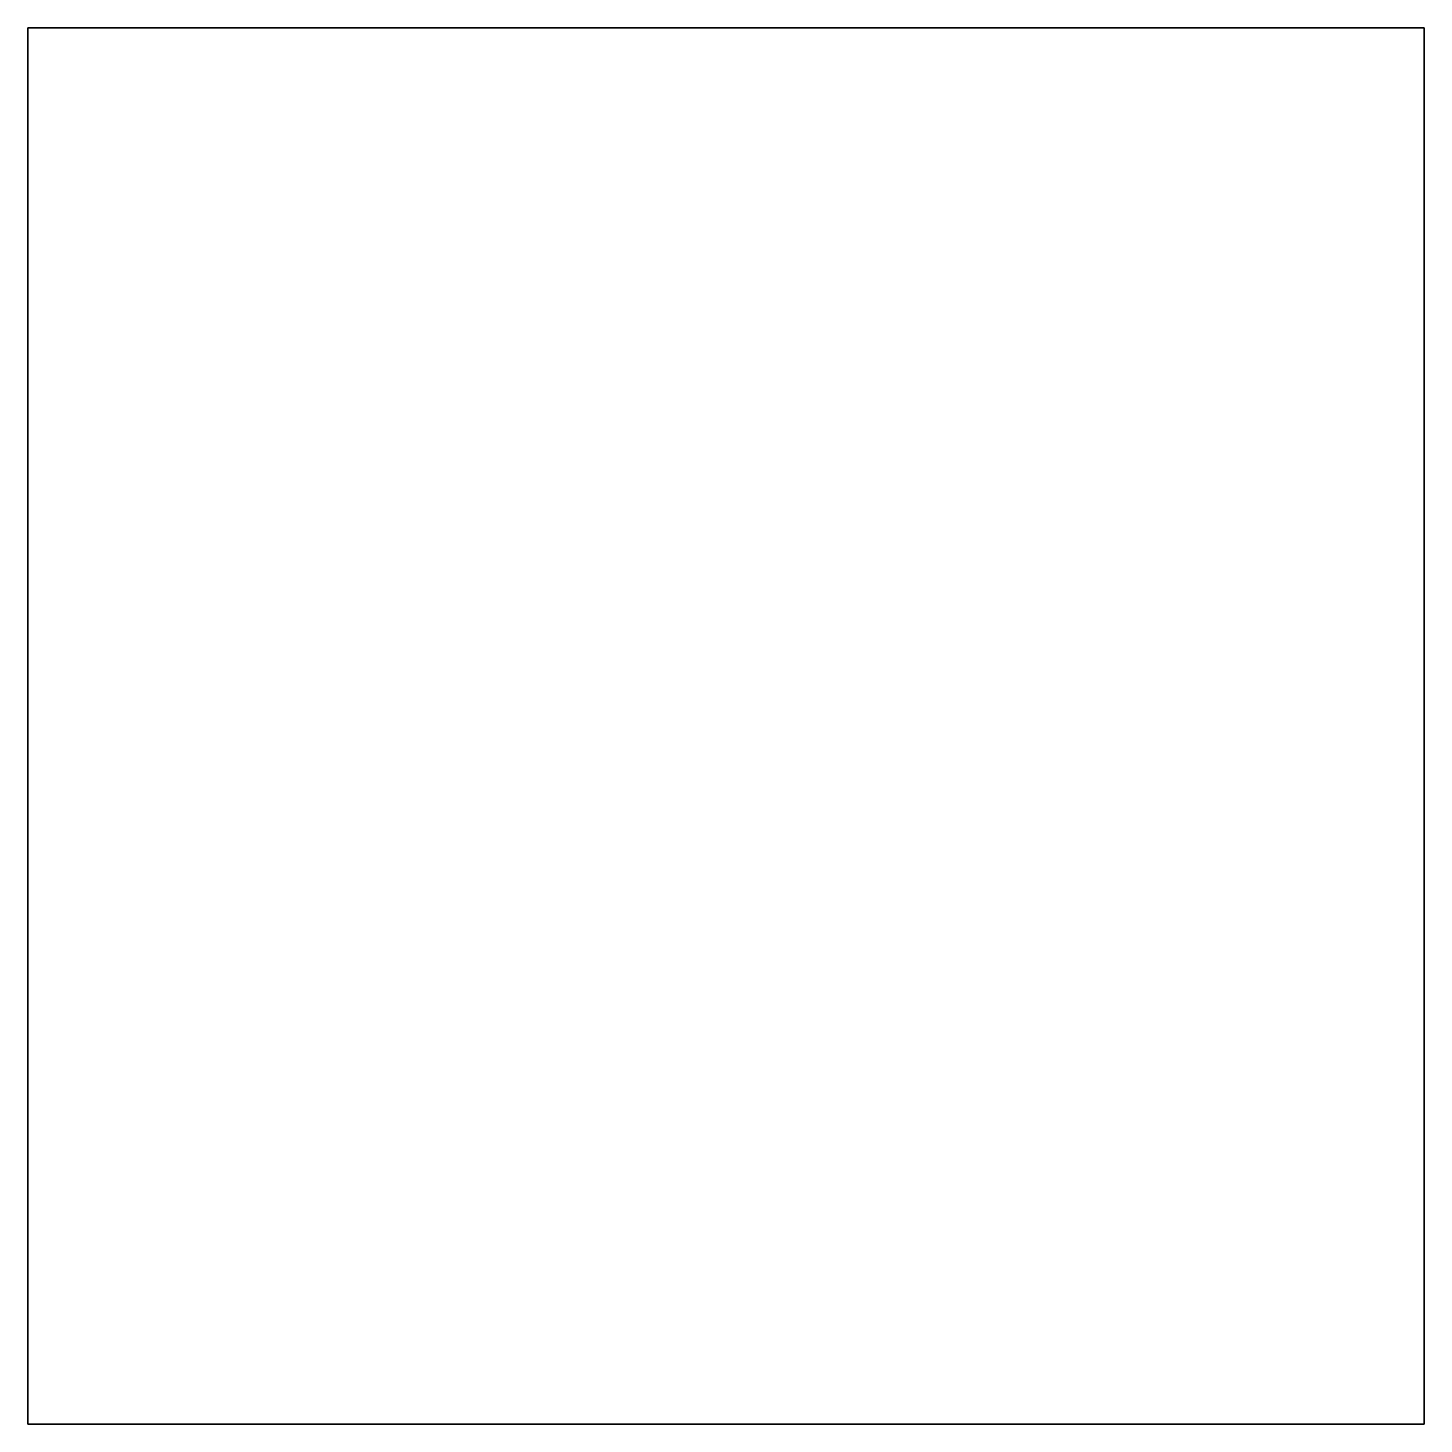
# Model space of a CAD drawing. Header units: millimetres. Extents: x 0 to 500, y 0 to 500.
import ezdxf

# ---------------------------------------------------------------- set-up
doc = ezdxf.new("R2010")
doc.units = ezdxf.units.MM
doc.layers.add('LAYER15', color=7, linetype='Continuous')

msp = doc.modelspace()

# ---------------------------------------------------------------- linework, layer by layer
at = {"layer": 'LAYER15'}
for p, q in [((-0.01, 0, 0), (-0.01, 500, 0)), ((-0.01, 500, 0), (499.99, 500, 0)), ((-0.01, 0, 6), (-0.01, 500, 6)), ((-0.01, 500, 6), (-0.01, 500, 0)), ((-0.01, 500, 6), (499.99, 500, 6)), ((499.99, 500, 0), (499.99, 0, 0)), ((499.99, 500, 6), (499.99, 500, 0)), ((499.99, 500, 6), (499.99, 0, 6)), ((499.99, 0, 0), (-0.01, 0, 0)), ((-0.01, 0, 0), (-0.01, 0, 6)), ((499.99, 0, 6), (499.99, 0, 0))]:
    msp.add_line(p, q, dxfattribs=at)
for points in [[(499.99, 500, 0), (499.99, 500, 6), (-0.01, 500, 6), (-0.01, 500, 0)], [(-0.01, 500, 0), (-0.01, 500, 6), (-0.01, 0, 6), (-0.01, 0, 0)], [(-0.01, 500, 6), (499.99, 500, 6), (499.99, 0, 6), (-0.01, 0, 6)], [(499.99, 500, 0), (-0.01, 500, 0), (-0.01, 0, 0), (499.99, 0, 0)], [(499.99, 0, 0), (499.99, 0, 6), (499.99, 500, 6), (499.99, 500, 0)], [(499.99, 0, 0), (499.99, 0, 6), (-0.01, 0, 6), (-0.01, 0, 0)]]:
    msp.add_3dface(points, dxfattribs=at)

doc.saveas('drawing.dxf')
